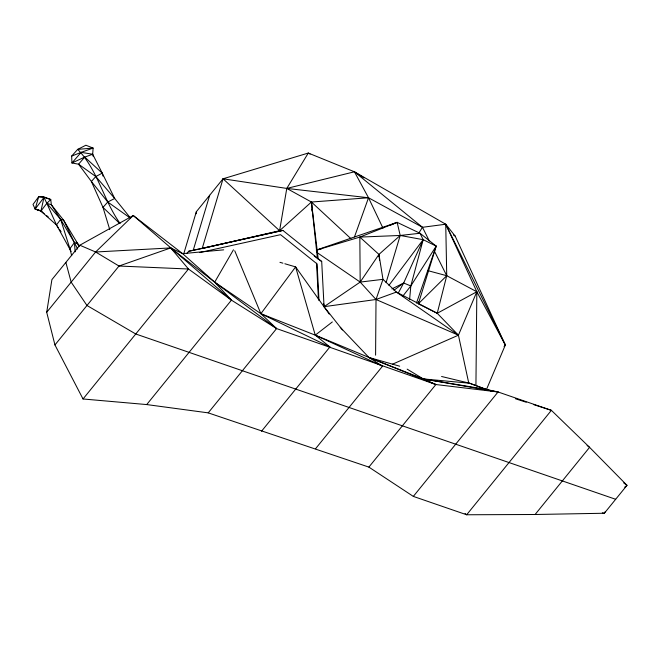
<?xml version="1.0" encoding="UTF-8"?>
<svg xmlns="http://www.w3.org/2000/svg" width="660" height="660" viewBox="0 0 660 660"><rect width="100%" height="100%" fill="white"/><g stroke="black" fill="none" stroke-linecap="round" stroke-linejoin="round"><path stroke-width="0.99" d="M375.589 355.171L376.018 299.5L382.981 279.337L378.947 254.422L359.84 237.088L316.338 250.157M475.934 385.267L476.834 291.753L445.739 224.227L354.436 171.798L308.286 153.046L223.039 178.802L196.342 211.712L183.711 253.91M418.399 301.752L418.349 303.798L437.233 313.286L458.428 335.189L468.757 383.113M196.201 213.766L196.342 211.712M93.118 156.23L92.689 154.242L93.109 148.054L85.866 145.233L77.69 149.383L71.651 156.098L71.932 162.97L78.573 164.191L95.799 176.533L114.692 198.47L130.21 217.693M409.629 299.285L410.817 285.953L423.175 239.671L420.016 233.261L397.147 222.354L316.354 250.074M46.703 312.287L51.909 279.617L79.819 245.215L133.27 215.523L182.622 253.63L214.69 282.166L276.589 328.581L435.872 384.532L498.061 391.974L551.38 410.338L589.586 447.348L627 485.323L604.337 513.249L535.103 514.495L466.661 514.767L413.333 496.403L368.874 467.107L208.213 412.863L146.71 404.572L83.028 398.978L54.945 344.949L46.703 312.287L95.617 251.996L133.27 215.523L231.437 300.143L276.589 328.581L208.213 412.863M378.634 256.435L378.947 254.422L400.199 235.463L420.016 233.261L436.194 246.114L418.349 303.798L446.737 275.707L445.739 224.227L422.483 227.296L368.519 197.761L286.778 188.422L223.039 178.802L202.191 248.49L282.884 230.414L321.7 261.509L324.06 306.685L342.466 329.95M202.191 248.49L279.592 230.711L286.778 188.422L308.286 153.046L310.076 154.06M58.212 227.535L56.488 224.977L40.92 211.084L43.997 197.406L43.486 196.738L38.668 196.754L33 204.468L35.153 209.038L40.92 211.084L44.154 213.659M323.779 305.027L324.06 306.685L360.187 282.084L382.981 279.337L396.388 292.075L437.233 313.286L446.737 275.707L434.379 251.047M193.24 250.222L209.69 195.253M386.067 282.67L400.199 235.463L397.147 222.354L359.84 237.088L360.187 282.084L376.018 299.5L458.428 335.189L476.834 291.753L446.737 275.707L428.076 270.707M416.476 303.08L436.194 246.114L423.175 239.671L400.199 235.463L359.84 237.088M354.486 236.882L368.519 197.761L354.436 171.798L286.778 188.422L311.429 202.026L350.881 238.631M486.478 389.499L505.329 345.007L455.169 236.09L445.739 224.227L505.329 345.007L504.058 346.574M398.335 292.949L403.664 283.016L423.175 239.671L388.938 285.334M605.294 511.558L604.337 513.249L602.349 512.82M233.45 249.769L214.69 282.166L231.437 300.143L146.71 404.572M402.691 296.282L410.817 285.953L436.194 246.114M418.671 233.261L422.483 227.296L354.436 171.798L363.99 177.895M71.156 251.501L56.488 224.977L60.646 219.367L51.331 204.732L50.762 199.501L43.486 196.738M71.692 255.643L69.902 248.696L74.407 242.616L63.64 220.242L51.331 204.732L46.819 203.329L43.997 197.406L38.668 196.754L35.153 209.038L41.695 211.233M40.92 211.084L46.819 203.329L50.762 199.501L43.997 197.406L35.153 209.038L41.926 211.134M54.945 344.949L118.99 266.029L170.692 247.929L182.622 253.63L223.69 249.843M186.796 253.605L188.702 251.254L282.884 230.414L279.592 230.711L223.039 178.802M83.028 398.978L188.48 269.008L170.692 247.929L95.617 251.996L79.819 245.215M261.533 431.228L329.917 346.954L315.249 335.148L260.882 313.69L214.69 282.166L170.692 247.929M315.546 448.742L382.544 366.168L368.923 357.456L315.249 335.148L295.614 266.896L284.848 263.752M368.874 467.107L435.872 384.532L423.283 378.914L368.923 357.456L340.246 327.302M413.333 496.403L498.061 391.974L486.511 389.45L423.283 378.914L407.162 369.146M535.103 514.495L589.586 447.348L587.111 445.492M279.592 230.711L311.429 202.026L368.519 197.761L382.965 228.121M624.698 487.162L627 485.323L623.708 482.914M332.326 321.948L315.249 335.148L382.544 366.168M393.962 290.26L403.664 283.016L410.817 285.953M437.233 313.286L476.834 291.753L505.329 345.007M71.651 156.098L81.155 152.344L92.689 154.242L102.25 173.151L95.799 176.533L91.385 181.475L102.993 207.388L109.75 229.548M391.883 288.932L403.664 283.016M392.436 364.213L458.428 335.189L396.388 292.075L376.018 299.5L324.06 306.685L323.631 303.658M389.656 225.472L397.147 222.354M92.689 154.242L84.727 157.105L71.932 162.97L81.155 152.344L93.109 148.054L77.69 149.383C97.729 169.851 103.496 200.244 120.004 223.352M318.376 249.711L321.354 248.935M199.881 252.524L280.566 234.671L317.089 263.934L319.003 300.465M188.702 251.254L201.226 248.688M498.061 391.974L423.283 378.914L469.557 383.212L489.357 390.53M441.581 376.489L469.557 383.212L488.829 390.456M399.663 366.193L368.923 357.456L435.872 384.532M279.947 262.325L282.884 263.175M79.241 246.13L77.674 243.573L74.407 242.616L60.646 219.367L46.819 203.329L56.488 224.977M491.353 391.009L486.511 389.45L488.425 390.2M515.559 398.805L526.21 402.237M533.957 404.728L551.38 410.338L466.661 514.767L465.053 513.488M615.673 499.29L135.754 333.993L86.971 305.489L71.156 282.142L65.86 262.416M329.917 346.954L260.882 313.69L234.737 250.775M95.617 251.996L118.99 266.029L188.48 269.008L231.437 300.143M453.436 234.976L455.169 236.09M316.948 252.483L360.187 282.084L378.947 254.422L379.549 260.436M130.036 217.907L107.77 202.018L91.385 181.475L78.573 164.191L84.727 157.105L102.25 173.151L114.692 198.47L107.77 202.018L102.993 207.388L119.782 223.542M314.267 256.072L321.7 261.509M46.571 215.581L48.188 216.868M276.589 328.581L260.882 313.69L295.614 266.896L329.233 314.069M76.222 242.154L77.674 243.573L78.754 246.427M59.367 229.234L61.091 231.784M77.674 243.573L63.64 220.242L60.646 219.367L69.902 248.696M422.483 227.296L429.346 240.999M77.616 249.018L74.407 242.616L75.174 251.848M102.25 173.151L102.993 176.121M311.677 206.085L311.429 202.026L318.252 259.355M311.429 202.026L317.369 258.093M311.866 209.129L311.99 211.159M316.544 263.224L318.458 299.755"/></g></svg>
